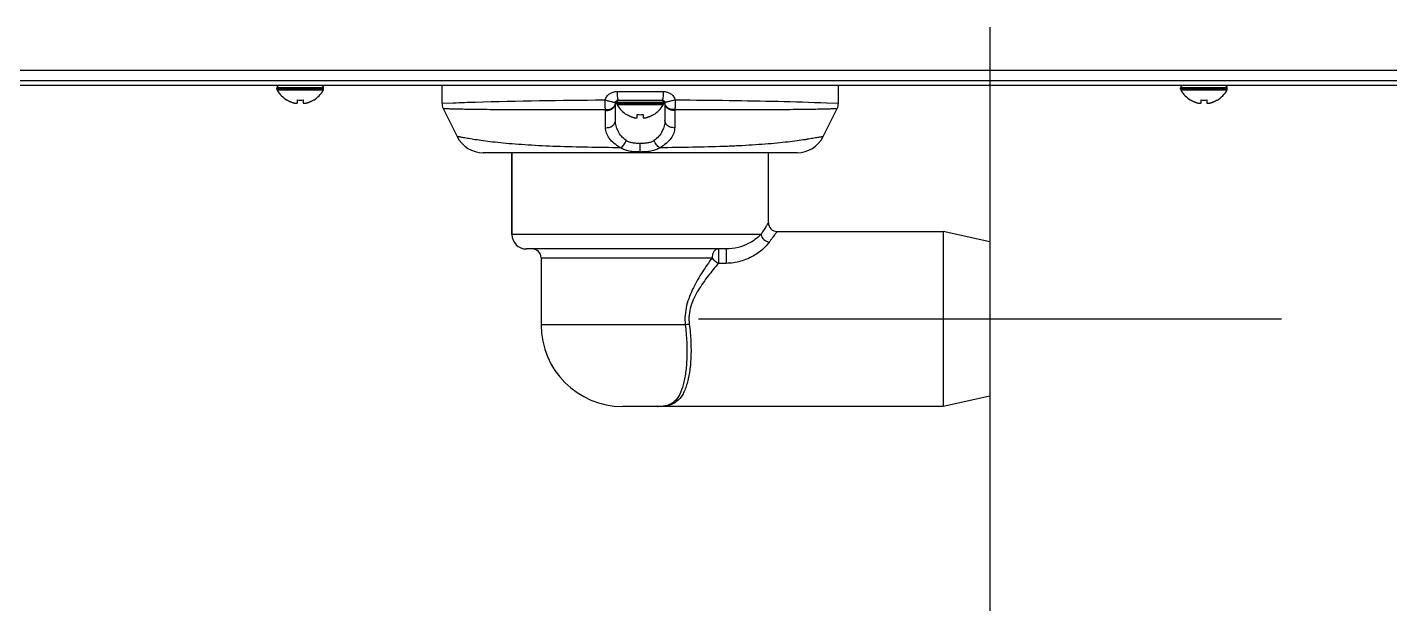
# Model space of a CAD drawing. Header units: millimetres. Extents: x -1319 to 3519, y -1539 to 2345.
# Drawn here: x -1064.3 to -830.6, y -250.1 to -150.1 of the extents above; entities that cross this region are included whole.
import ezdxf

# ---------------------------------------------------------------- set-up
doc = ezdxf.new("R2010")
doc.units = ezdxf.units.MM
doc.header["$LTSCALE"] = 65.395
doc.layers.get('0').update_dxf_attribs({"linetype": 'CONTINUOUS'})

msp = doc.modelspace()

# ---------------------------------------------------------------- linework, layer by layer
at = {"color": 6}
for p, q in [((-899.14, -150.13), (-899.14, -250.13)), ((-949.14, -200.13), (-849.14, -200.13))]:
    msp.add_line(p, q, dxfattribs=at)
at = {"linetype": 'Continuous'}
for p, q in [((-431.74, -157.53), (-1190.14, -157.53)), ((-431.74, -160.13), (-1191.94, -160.13)), ((-432.09, -159.33), (-1189.8, -159.33)), ((-1013.44, -160.53), (-1021.44, -160.53)), ((-1021.44, -160.73), (-1021.44, -160.53)), ((-1013.44, -160.73), (-1021.44, -160.73)), ((-1013.5, -160.93), (-1021.39, -160.93)), ((-1013.44, -160.73), (-1013.44, -160.53)), ((-993.14, -160.13), (-993.14, -163.16)), ((-963.11, -161.13), (-955.18, -161.13)), ((-925.14, -163.16), (-925.14, -160.13)), ((-858.44, -160.53), (-866.44, -160.53)), ((-866.44, -160.73), (-866.44, -160.53)), ((-858.44, -160.73), (-866.44, -160.73)), ((-858.5, -160.93), (-866.39, -160.93)), ((-858.44, -160.73), (-858.44, -160.53)), ((-1019.74, -162.61), (-1019.74, -162.58)), ((-1017.94, -163.13), (-1017.94, -162.58)), ((-1016.94, -162.58), (-1016.94, -163.13)), ((-1015.14, -162.58), (-1015.14, -162.61)), ((-993.14, -163.16), (-991.19, -163.08)), ((-991.19, -163.08), (-991.14, -163.08)), ((-965.4, -162.58), (-965.14, -162.58)), ((-963.14, -163.13), (-963.39, -163.13)), ((-963.39, -166.09), (-963.39, -163.13)), ((-955.14, -163.03), (-963.14, -163.03)), ((-963.14, -163.23), (-963.14, -163.03)), ((-955.14, -163.23), (-963.14, -163.23)), ((-955.2, -163.43), (-963.09, -163.43)), ((-962.89, -162.63), (-955.39, -162.63)), ((-962.74, -162.63), (-955.54, -162.63)), ((-955.14, -163.23), (-955.14, -163.03)), ((-954.89, -163.13), (-955.14, -163.13)), ((-954.89, -163.13), (-954.89, -166.09)), ((-953.15, -162.58), (-952.89, -162.58)), ((-927.12, -163.08), (-927.07, -163.08)), ((-927.07, -163.08), (-925.14, -163.16)), ((-864.74, -162.61), (-864.74, -162.58)), ((-862.94, -163.13), (-862.94, -162.58)), ((-861.94, -162.58), (-861.94, -163.13)), ((-860.14, -162.58), (-860.14, -162.61)), ((-992.93, -164.05), (-990.52, -168.87)), ((-961.44, -165.11), (-961.44, -165.08)), ((-959.64, -165.63), (-959.64, -165.08)), ((-958.64, -165.08), (-958.64, -165.63)), ((-956.84, -165.08), (-956.84, -165.11)), ((-927.76, -168.87), (-925.35, -164.05)), ((-959.14, -171.63), (-959.14, -170.05)), ((-932.23, -171.63), (-986.05, -171.63)), ((-981.14, -185.63), (-981.14, -171.63)), ((-981.14, -171.63), (-981.14, -185.63)), ((-937.14, -183.63), (-937.14, -171.63)), ((-937.14, -183.63), (-937.14, -171.63)), ((-938.41, -185.63), (-981.14, -185.63)), ((-935.64, -185.13), (-907.14, -185.13)), ((-899.14, -186.88), (-907.14, -185.13)), ((-907.14, -185.13), (-907.14, -215.13)), ((-899.14, -186.88), (-899.14, -213.38)), ((-944.37, -188.13), (-978.64, -188.13)), ((-945.72, -188.13), (-945.72, -190.59)), ((-944.37, -188.13), (-944.37, -190.59)), ((-976.14, -189.63), (-946.8, -189.63)), ((-976.14, -189.63), (-976.14, -201.13)), ((-944.37, -190.59), (-945.72, -190.59)), ((-951.4, -201.13), (-976.14, -201.13)), ((-899.14, -213.38), (-907.14, -215.13)), ((-907.14, -215.13), (-962.14, -215.13)), ((-956.14, -215.13), (-956.14, -215.13)), ((-956.14, -215.13), (-956.14, -215.13))]:
    msp.add_line(p, q, dxfattribs=at)
for centre, radius, start, end in [((-1021.04, -160.53), 0.4, 90, 180), ((-1021.04, -160.73), 0.4, 180, 210.3012), ((-1017.24, -158.51), 4.8, 210.3012, 238.5421), ((-1017.64, -158.51), 4.8, 301.4579, 329.6988), ((-1013.84, -160.53), 0.4, 0, 90), ((-1013.84, -160.73), 0.4, 329.6988, 360), ((-866.04, -160.53), 0.4, 90, 180), ((-866.04, -160.73), 0.4, 180, 210.3012), ((-862.24, -158.51), 4.8, 210.3012, 238.5421), ((-862.64, -158.51), 4.8, 301.4579, 329.6988), ((-858.84, -160.53), 0.4, 0, 90), ((-858.84, -160.73), 0.4, 329.6988, 360), ((-1017.26, -158.52), 4.75, 238.4659, 241.0313), ((-1017.26, -158.53), 4.75, 241.0316, 241.9926), ((-1017.26, -158.53), 4.75, 241.9926, 243.3187), ((-1017.26, -158.53), 4.74, 243.3188, 244.4598), ((-1017.26, -158.54), 4.74, 244.4598, 245.4278), ((-1017.26, -158.54), 4.73, 245.4278, 246.6825), ((-1017.27, -158.55), 4.73, 246.6826, 247.4526), ((-1017.27, -158.55), 4.72, 247.4524, 248.9975), ((-1017.27, -158.56), 4.72, 248.9977, 249.4819), ((-1017.28, -158.57), 4.7, 249.4813, 251.5344), ((-1017.28, -158.59), 4.68, 251.535, 252.6227), ((-1017.29, -158.6), 4.67, 252.6228, 253.6051), ((-1017.3, -158.63), 4.64, 253.6036, 255.6824), ((-1018.19, -161.14), 2.01, 262.7256, 264.8598), ((-1018.19, -161.16), 1.98, 264.8627, 265.7144), ((-1018.19, -161.17), 1.97, 265.714, 266.9766), ((-1018.19, -161.18), 1.96, 266.9771, 268.0037), ((-1018.19, -161.19), 1.95, 268.0037, 269.0738), ((-1018.19, -161.19), 1.95, 269.0741, 270.1995), ((-1018.19, -161.19), 1.95, 270.1995, 271.1541), ((-1018.19, -161.19), 1.95, 271.1545, 272.3767), ((-1018.19, -161.18), 1.96, 272.3765, 273.2159), ((-1018.19, -161.17), 1.97, 273.2167, 274.6016), ((-1018.19, -161.16), 1.98, 274.6009, 275.2558), ((-1018.2, -161.14), 2.01, 275.2585, 277.2741), ((-1017.44, -158.82), 3.79, 262.4013, 269.9911), ((-1017.44, -158.82), 3.79, 270.0089, 277.5987), ((-1016.69, -161.14), 2.01, 262.7259, 264.7415), ((-1016.69, -161.16), 1.98, 264.7442, 265.3991), ((-1016.69, -161.17), 1.97, 265.3984, 266.7833), ((-1016.69, -161.18), 1.96, 266.7841, 267.6235), ((-1016.69, -161.19), 1.96, 267.6234, 268.8455), ((-1016.69, -161.19), 1.95, 268.8459, 270.9258), ((-1016.69, -161.19), 1.95, 270.9261, 271.9964), ((-1016.69, -161.18), 1.96, 271.9964, 273.0228), ((-1016.69, -161.17), 1.97, 273.0233, 274.286), ((-1016.69, -161.16), 1.98, 274.2856, 275.1372), ((-1016.7, -161.14), 2.01, 275.1401, 277.2744), ((-1017.59, -158.63), 4.64, 284.3176, 286.3964), ((-1017.6, -158.6), 4.67, 286.3949, 287.3772), ((-1017.6, -158.59), 4.68, 287.3773, 288.465), ((-1017.61, -158.57), 4.7, 288.4656, 290.5187), ((-1017.61, -158.56), 4.72, 290.5181, 291.0023), ((-1017.62, -158.55), 4.72, 291.0025, 292.5476), ((-1017.62, -158.55), 4.73, 292.5474, 293.3174), ((-1017.62, -158.54), 4.73, 293.3175, 294.5722), ((-1017.62, -158.54), 4.74, 294.5722, 295.5402), ((-1017.62, -158.53), 4.74, 295.5402, 296.6812), ((-1017.63, -158.53), 4.75, 296.6813, 298.0074), ((-1017.63, -158.53), 4.75, 298.0074, 298.9684), ((-1017.63, -158.52), 4.75, 298.9687, 301.5341), ((-991.14, -163.16), 2, 180, 206.5651), ((-962.89, -163.13), 0.5, 90, 180), ((-964.42, -163.02), 1.03, 354.0374, 355.9341), ((-962.74, -163.03), 0.4, 90, 180), ((-962.74, -163.23), 0.4, 180, 210.3012), ((-958.94, -161.01), 4.8, 210.3012, 238.5421), ((-959.34, -161.01), 4.8, 301.4579, 329.6988), ((-955.54, -163.03), 0.4, 0, 90), ((-955.39, -163.13), 0.5, 0, 90), ((-955.54, -163.23), 0.4, 329.6988, 360), ((-953.87, -163.02), 1.03, 184.0652, 185.9617), ((-927.14, -163.16), 2, 333.4349, 0), ((-862.26, -158.52), 4.75, 238.4659, 241.0313), ((-862.26, -158.53), 4.75, 241.0316, 241.9926), ((-862.26, -158.53), 4.75, 241.9926, 243.3187), ((-862.26, -158.53), 4.74, 243.3188, 244.4598), ((-862.26, -158.54), 4.74, 244.4598, 245.4278), ((-862.26, -158.54), 4.73, 245.4278, 246.6825), ((-862.27, -158.55), 4.73, 246.6826, 247.4526), ((-862.27, -158.55), 4.72, 247.4524, 248.9975), ((-862.27, -158.56), 4.72, 248.9977, 249.4819), ((-862.28, -158.57), 4.7, 249.4813, 251.5344), ((-862.28, -158.59), 4.68, 251.535, 252.6227), ((-862.29, -158.6), 4.67, 252.6228, 253.6051), ((-862.3, -158.63), 4.64, 253.6036, 255.6824), ((-863.19, -161.14), 2.01, 262.7256, 264.8598), ((-863.19, -161.16), 1.98, 264.8627, 265.7144), ((-863.19, -161.17), 1.97, 265.714, 266.9766), ((-863.19, -161.18), 1.96, 266.9771, 268.0037), ((-863.19, -161.19), 1.95, 268.0037, 269.0738), ((-863.19, -161.19), 1.95, 269.0741, 270.1995), ((-863.19, -161.19), 1.95, 270.1995, 271.1541), ((-863.19, -161.19), 1.95, 271.1545, 272.3767), ((-863.19, -161.18), 1.96, 272.3765, 273.2159), ((-863.19, -161.17), 1.97, 273.2167, 274.6016), ((-863.19, -161.16), 1.98, 274.6009, 275.2558), ((-863.2, -161.14), 2.01, 275.2585, 277.2741), ((-862.44, -158.82), 3.79, 262.4013, 269.9911), ((-862.44, -158.82), 3.79, 270.0089, 277.5987), ((-861.69, -161.14), 2.01, 262.7259, 264.7415), ((-861.69, -161.16), 1.98, 264.7442, 265.3991), ((-861.69, -161.17), 1.97, 265.3984, 266.7833), ((-861.69, -161.18), 1.96, 266.7841, 267.6235), ((-861.69, -161.19), 1.96, 267.6234, 268.8455), ((-861.69, -161.19), 1.95, 268.8459, 270.9258), ((-861.69, -161.19), 1.95, 270.9261, 271.9964), ((-861.69, -161.18), 1.96, 271.9964, 273.0228), ((-861.69, -161.17), 1.97, 273.0233, 274.286), ((-861.69, -161.16), 1.98, 274.2856, 275.1372), ((-861.7, -161.14), 2.01, 275.1401, 277.2744), ((-862.59, -158.63), 4.64, 284.3176, 286.3964), ((-862.6, -158.6), 4.67, 286.3949, 287.3772), ((-862.6, -158.59), 4.68, 287.3773, 288.465), ((-862.61, -158.57), 4.7, 288.4656, 290.5187), ((-862.61, -158.56), 4.72, 290.5181, 291.0023), ((-862.62, -158.55), 4.72, 291.0025, 292.5476), ((-862.62, -158.55), 4.73, 292.5474, 293.3174), ((-862.62, -158.54), 4.73, 293.3175, 294.5722), ((-862.62, -158.54), 4.74, 294.5722, 295.5402), ((-862.62, -158.53), 4.74, 295.5402, 296.6812), ((-862.63, -158.53), 4.75, 296.6813, 298.0074), ((-862.63, -158.53), 4.75, 298.0074, 298.9684), ((-862.63, -158.52), 4.75, 298.9687, 301.5341), ((-963.13, -164.37), 1.94, 175.8774, 180.0644), ((-958.96, -161.02), 4.75, 238.4659, 241.0313), ((-958.96, -161.03), 4.75, 241.0316, 241.9926), ((-958.96, -161.03), 4.75, 241.9926, 243.3187), ((-958.96, -161.03), 4.74, 243.3188, 244.4598), ((-958.96, -161.04), 4.74, 244.4598, 245.4278), ((-958.96, -161.04), 4.73, 245.4278, 246.6825), ((-958.97, -161.05), 4.73, 246.6826, 247.4526), ((-958.97, -161.05), 4.72, 247.4524, 248.9975), ((-958.97, -161.06), 4.72, 248.9977, 249.4819), ((-958.98, -161.07), 4.7, 249.4813, 251.5344), ((-958.98, -161.09), 4.68, 251.535, 252.6227), ((-958.99, -161.1), 4.67, 252.6228, 253.6051), ((-959, -161.13), 4.64, 253.6036, 255.6824), ((-959.89, -163.64), 2.01, 262.7256, 264.8598), ((-959.89, -163.66), 1.98, 264.8627, 265.7144), ((-959.89, -163.67), 1.97, 265.714, 266.9766), ((-959.89, -163.68), 1.96, 266.9771, 268.0037), ((-959.89, -163.69), 1.95, 268.0037, 269.0738), ((-959.89, -163.69), 1.95, 269.0741, 270.1995), ((-959.89, -163.69), 1.95, 270.1995, 271.1541), ((-959.89, -163.69), 1.95, 271.1545, 272.3767), ((-959.89, -163.68), 1.96, 272.3765, 273.2159), ((-959.89, -163.67), 1.97, 273.2167, 274.6016), ((-959.89, -163.66), 1.98, 274.6009, 275.2558), ((-959.9, -163.64), 2.01, 275.2585, 277.2741), ((-959.14, -161.32), 3.79, 262.4013, 269.9911), ((-959.14, -161.32), 3.79, 270.0089, 277.5987), ((-958.39, -163.64), 2.01, 262.7259, 264.7415), ((-958.39, -163.66), 1.98, 264.7442, 265.3991), ((-958.39, -163.67), 1.97, 265.3984, 266.7833), ((-958.39, -163.68), 1.96, 266.7841, 267.6235), ((-958.39, -163.69), 1.96, 267.6234, 268.8455), ((-958.39, -163.69), 1.95, 268.8459, 270.9258), ((-958.39, -163.69), 1.95, 270.9261, 271.9964), ((-958.39, -163.68), 1.96, 271.9964, 273.0228), ((-958.39, -163.67), 1.97, 273.0233, 274.286), ((-958.39, -163.66), 1.98, 274.2856, 275.1372), ((-958.4, -163.64), 2.01, 275.1401, 277.2744), ((-959.29, -161.13), 4.64, 284.3176, 286.3964), ((-959.3, -161.1), 4.67, 286.3949, 287.3772), ((-959.3, -161.09), 4.68, 287.3773, 288.465), ((-959.31, -161.07), 4.7, 288.4656, 290.5187), ((-959.31, -161.06), 4.72, 290.5181, 291.0023), ((-959.32, -161.05), 4.72, 291.0025, 292.5476), ((-959.32, -161.05), 4.73, 292.5474, 293.3174), ((-959.32, -161.04), 4.73, 293.3175, 294.5722), ((-959.32, -161.04), 4.74, 294.5722, 295.5402), ((-959.32, -161.03), 4.74, 295.5402, 296.6812), ((-959.33, -161.03), 4.75, 296.6813, 298.0074), ((-959.33, -161.03), 4.75, 298.0074, 298.9684), ((-959.33, -161.02), 4.75, 298.9687, 301.5341), ((-955.15, -164.37), 1.94, 359.9431, 4.1302), ((-986.05, -166.63), 5, 206.565, 270), ((-932.23, -166.63), 5, 270, 333.435), ((-935.64, -183.63), 1.5, 179.9997, 270.0002), ((-978.64, -185.63), 2.5, 180, 270), ((-977.64, -189.63), 1.5, 0, 90), ((-944.78, -189.63), 2.02, 174.2501, 179.9812), ((-962.14, -201.13), 14, 180, 270), ((-948.16, -222.83), 21.94, 96.6794, 98.4795), ((-956.14, -201.47), 13.66, 270.0014, 270.1743), ((-956.14, -198.74), 16.39, 270.0003, 270.1257)]:
    msp.add_arc(centre, radius, start, end, dxfattribs=at)
for points, knots in [([(-965.14, -162.58), (-965.07, -162.36), (-964.87, -161.96), (-964.38, -161.49), (-963.77, -161.2), (-963.33, -161.13), (-963.11, -161.13)], [0, 0, 0, 0, 0.251155, 0.501038, 0.750347, 1, 1, 1, 1]), ([(-963.11, -161.13), (-963.11, -161.32), (-963.1, -161.68), (-963.06, -162.14), (-963, -162.44), (-962.95, -162.59), (-962.91, -162.63), (-962.89, -162.63)], [0, 0, 0, 0, 0.372682, 0.689836, 0.905667, 0.966947, 1, 1, 1, 1]), ([(-955.18, -161.13), (-955.18, -161.32), (-955.19, -161.68), (-955.23, -162.14), (-955.28, -162.44), (-955.34, -162.59), (-955.37, -162.63), (-955.39, -162.63)], [0, 0, 0, 0, 0.372682, 0.689836, 0.905667, 0.966947, 1, 1, 1, 1]), ([(-955.18, -161.13), (-954.96, -161.13), (-954.51, -161.2), (-953.9, -161.49), (-953.42, -161.96), (-953.21, -162.36), (-953.15, -162.58)], [0, 0, 0, 0, 0.249653, 0.498962, 0.748845, 1, 1, 1, 1]), ([(-991.14, -163.08), (-989.91, -163.03), (-981.33, -162.74), (-972.75, -162.62), (-965.4, -162.58)], [0, 0, 0, 0, 0.143107, 1, 1, 1, 1]), ([(-965.07, -164.23), (-965.12, -163.99), (-965.17, -163.44), (-965.16, -162.89), (-965.14, -162.58)], [0, 0, 0, 0, 0.436731, 1, 1, 1, 1]), ([(-965.14, -162.58), (-964.93, -162.64), (-964.61, -162.73), (-964.21, -162.84), (-963.94, -162.9), (-963.72, -162.95), (-963.56, -162.98), (-963.47, -163), (-963.42, -163), (-963.39, -163), (-963.37, -163), (-963.37, -162.99)], [0, 0, 0, 0, 0.363518, 0.535495, 0.689644, 0.818343, 0.915363, 0.950528, 0.97624, 0.992425, 1, 1, 1, 1]), ([(-965.07, -164.37), (-964.86, -164.39), (-964.44, -164.36), (-963.89, -164.1), (-963.49, -163.68), (-963.39, -163.31), (-963.39, -163.13)], [0, 0, 0, 0, 0.270379, 0.530725, 0.772739, 1, 1, 1, 1]), ([(-965.07, -164.23), (-964.87, -164.25), (-964.47, -164.23), (-963.93, -164.02), (-963.54, -163.64), (-963.41, -163.3), (-963.39, -163.13)], [0, 0, 0, 0, 0.270009, 0.529557, 0.771752, 1, 1, 1, 1]), ([(-953.15, -162.58), (-953.36, -162.64), (-953.67, -162.73), (-954.07, -162.84), (-954.34, -162.9), (-954.57, -162.95), (-954.72, -162.98), (-954.82, -163), (-954.87, -163), (-954.89, -163), (-954.91, -163), (-954.91, -162.99)], [0, 0, 0, 0, 0.363522, 0.535498, 0.689646, 0.818343, 0.915363, 0.950528, 0.97624, 0.992425, 1, 1, 1, 1]), ([(-953.22, -164.23), (-953.41, -164.25), (-953.81, -164.23), (-954.35, -164.02), (-954.75, -163.64), (-954.87, -163.3), (-954.89, -163.13)], [0, 0, 0, 0, 0.27001, 0.529557, 0.771751, 1, 1, 1, 1]), ([(-953.21, -164.37), (-953.42, -164.39), (-953.84, -164.36), (-954.4, -164.1), (-954.79, -163.68), (-954.89, -163.31), (-954.89, -163.13)], [0, 0, 0, 0, 0.270379, 0.530725, 0.772739, 1, 1, 1, 1]), ([(-953.15, -162.58), (-953.12, -162.89), (-953.11, -163.44), (-953.16, -163.99), (-953.22, -164.23)], [0, 0, 0, 0, 0.563272, 1, 1, 1, 1]), ([(-952.89, -162.58), (-949.88, -162.59), (-941.29, -162.67), (-932.7, -162.87), (-927.12, -163.08)], [0, 0, 0, 0, 0.34994, 1, 1, 1, 1]), ([(-992.93, -164.05), (-992.93, -164.06), (-992.92, -164.05), (-992.91, -164.05), (-992.9, -164.05), (-992.86, -164.06), (-992.82, -164.06), (-992.75, -164.06), (-992.64, -164.06), (-992.47, -164.07), (-992.23, -164.07), (-991.92, -164.08), (-991.56, -164.09), (-991.15, -164.1), (-990.68, -164.11), (-989.94, -164.13), (-988.88, -164.15), (-987.43, -164.17), (-985.76, -164.19), (-983.87, -164.21), (-981.76, -164.22), (-979.43, -164.23), (-975.93, -164.24), (-971.11, -164.23), (-967.15, -164.23), (-965.07, -164.23)], [0, 0, 0, 0, 0.000246, 0.000554, 0.000985, 0.002217, 0.003941, 0.006159, 0.00887, 0.015775, 0.02466, 0.03553, 0.048392, 0.063251, 0.080114, 0.098987, 0.142781, 0.194656, 0.254608, 0.322585, 0.398483, 0.482115, 0.573189, 0.775718, 1, 1, 1, 1]), ([(-953.22, -164.23), (-951.13, -164.23), (-947.17, -164.23), (-942.36, -164.24), (-938.85, -164.23), (-936.53, -164.22), (-934.41, -164.21), (-932.52, -164.19), (-930.85, -164.17), (-929.41, -164.15), (-928.19, -164.12), (-927.31, -164.1), (-926.72, -164.09), (-926.36, -164.08), (-926.06, -164.07), (-925.81, -164.07), (-925.64, -164.06), (-925.53, -164.06), (-925.47, -164.06), (-925.42, -164.06), (-925.38, -164.05), (-925.36, -164.05), (-925.36, -164.05), (-925.35, -164.05)], [0, 0, 0, 0, 0.22428, 0.426813, 0.517891, 0.601525, 0.677423, 0.745403, 0.805354, 0.857228, 0.901021, 0.936755, 0.951614, 0.964475, 0.975344, 0.984228, 0.991132, 0.993843, 0.99606, 0.997784, 0.999015, 0.999754, 1, 1, 1, 1]), ([(-965.07, -167.33), (-964.86, -167.35), (-964.44, -167.32), (-963.88, -167.06), (-963.49, -166.63), (-963.39, -166.27), (-963.39, -166.09)], [0, 0, 0, 0, 0.270436, 0.530776, 0.772762, 1, 1, 1, 1]), ([(-962.48, -170.78), (-962.88, -170.57), (-963.59, -170.11), (-964.42, -169.24), (-964.94, -168.31), (-965.07, -167.64), (-965.07, -167.33)], [0, 0, 0, 0, 0.297149, 0.559141, 0.790551, 1, 1, 1, 1]), ([(-961.54, -169.54), (-962.12, -169.12), (-963.03, -168.06), (-963.39, -166.71), (-963.39, -166.09)], [0, 0, 0, 0, 0.533739, 1, 1, 1, 1]), ([(-954.89, -166.09), (-954.89, -166.71), (-955.25, -168.06), (-956.16, -169.12), (-956.74, -169.54)], [0, 0, 0, 0, 0.466261, 1, 1, 1, 1]), ([(-953.22, -167.33), (-953.22, -167.64), (-953.35, -168.31), (-953.87, -169.24), (-954.69, -170.11), (-955.4, -170.57), (-955.8, -170.78)], [0, 0, 0, 0, 0.209447, 0.44086, 0.702851, 1, 1, 1, 1]), ([(-953.22, -167.33), (-953.42, -167.35), (-953.84, -167.32), (-954.4, -167.06), (-954.79, -166.63), (-954.89, -166.27), (-954.89, -166.09)], [0, 0, 0, 0, 0.270436, 0.530776, 0.772761, 1, 1, 1, 1]), ([(-962.48, -170.78), (-964.36, -170.77), (-968.03, -170.72), (-973.33, -170.59), (-977.48, -170.39), (-980.53, -170.18), (-982.55, -170), (-984.37, -169.81), (-985.98, -169.61), (-987.34, -169.41), (-988.32, -169.26), (-988.99, -169.14), (-989.39, -169.07), (-989.73, -169.01), (-990.01, -168.96), (-990.23, -168.92), (-990.37, -168.9), (-990.45, -168.88), (-990.49, -168.87), (-990.51, -168.87), (-990.52, -168.87), (-990.52, -168.87)], [0, 0, 0, 0, 0.200474, 0.390811, 0.564779, 0.643695, 0.716198, 0.781535, 0.839025, 0.888116, 0.928437, 0.945244, 0.959801, 0.972105, 0.98216, 0.989971, 0.995545, 0.997494, 0.998886, 0.999722, 1, 1, 1, 1]), ([(-962.48, -170.78), (-962.27, -170.65), (-961.89, -170.27), (-961.64, -169.8), (-961.54, -169.54)], [0, 0, 0, 0, 0.468716, 1, 1, 1, 1]), ([(-959.14, -170.05), (-959.36, -170.05), (-959.79, -170.03), (-960.43, -169.97), (-961.02, -169.83), (-961.38, -169.65), (-961.54, -169.54)], [0, 0, 0, 0, 0.263146, 0.520098, 0.765825, 1, 1, 1, 1]), ([(-956.74, -169.54), (-956.9, -169.65), (-957.26, -169.83), (-957.86, -169.97), (-958.49, -170.03), (-958.92, -170.05), (-959.14, -170.05)], [0, 0, 0, 0, 0.234173, 0.479901, 0.736854, 1, 1, 1, 1]), ([(-955.8, -170.78), (-956.01, -170.65), (-956.39, -170.27), (-956.65, -169.8), (-956.74, -169.54)], [0, 0, 0, 0, 0.468708, 1, 1, 1, 1]), ([(-927.76, -168.87), (-927.76, -168.86), (-927.77, -168.87), (-927.78, -168.87), (-927.8, -168.87), (-927.83, -168.88), (-927.89, -168.89), (-927.96, -168.9), (-928.08, -168.93), (-928.27, -168.96), (-928.55, -169.01), (-928.89, -169.07), (-929.3, -169.14), (-929.76, -169.22), (-930.29, -169.31), (-931.12, -169.44), (-932.31, -169.61), (-933.91, -169.81), (-935.73, -170), (-937.76, -170.18), (-939.97, -170.33), (-942.33, -170.46), (-945.75, -170.61), (-950.25, -170.72), (-953.92, -170.77), (-955.8, -170.78)], [0, 0, 0, 0, 0.000278, 0.000626, 0.001113, 0.002505, 0.004455, 0.006962, 0.010028, 0.017839, 0.027894, 0.040198, 0.054754, 0.071561, 0.09061, 0.111882, 0.160973, 0.218462, 0.283799, 0.356301, 0.435216, 0.519769, 0.609186, 0.799522, 1, 1, 1, 1]), ([(-959.14, -171.51), (-959.46, -171.51), (-960.08, -171.49), (-960.98, -171.39), (-961.79, -171.18), (-962.27, -170.93), (-962.48, -170.78)], [0, 0, 0, 0, 0.275621, 0.536586, 0.776528, 1, 1, 1, 1]), ([(-955.8, -170.78), (-956.01, -170.93), (-956.49, -171.18), (-957.31, -171.39), (-958.2, -171.49), (-958.82, -171.51), (-959.14, -171.51)], [0, 0, 0, 0, 0.22347, 0.463413, 0.724378, 1, 1, 1, 1]), ([(-937.14, -183.63), (-937.14, -183.63), (-937.15, -183.64), (-937.17, -183.67), (-937.2, -183.71), (-937.25, -183.8), (-937.35, -183.95), (-937.5, -184.17), (-937.68, -184.46), (-937.99, -184.95), (-938.24, -185.35), (-938.41, -185.63)], [0, 0, 0, 0, 0.004232, 0.016859, 0.037823, 0.067067, 0.149934, 0.264147, 0.408164, 0.580162, 1, 1, 1, 1]), ([(-938.41, -185.63), (-939.05, -186.28), (-940.31, -187.17), (-942.38, -187.95), (-943.69, -188.13), (-944.37, -188.13)], [0, 0, 0, 0, 0.410602, 0.689298, 1, 1, 1, 1]), ([(-937, -186.95), (-937.32, -187.39), (-938.16, -188.3), (-939.81, -189.46), (-941.94, -190.34), (-943.55, -190.59), (-944.37, -190.59)], [0, 0, 0, 0, 0.192049, 0.43439, 0.709531, 1, 1, 1, 1]), ([(-938.41, -185.63), (-938.36, -185.96), (-937.99, -186.58), (-937.34, -186.9), (-937, -186.95)], [0, 0, 0, 0, 0.49008, 1, 1, 1, 1]), ([(-935.64, -185.13), (-935.64, -185.13), (-935.65, -185.14), (-935.67, -185.16), (-935.7, -185.2), (-935.74, -185.26), (-935.79, -185.32), (-935.88, -185.44), (-936.02, -185.62), (-936.22, -185.88), (-936.45, -186.2), (-936.72, -186.56), (-936.9, -186.81), (-937, -186.95)], [0, 0, 0, 0, 0.004227, 0.016842, 0.037787, 0.067005, 0.1044, 0.149808, 0.263956, 0.407929, 0.579926, 0.778009, 1, 1, 1, 1]), ([(-945.72, -188.13), (-945.85, -188.13), (-946.13, -188.2), (-946.46, -188.5), (-946.7, -188.92), (-946.78, -189.26), (-946.79, -189.43)], [0, 0, 0, 0, 0.215404, 0.450766, 0.714494, 1, 1, 1, 1]), ([(-946.8, -189.63), (-947.38, -190.43), (-948.53, -192.1), (-949.83, -194.32), (-950.7, -196.26), (-951.21, -197.83), (-951.48, -199.46), (-951.46, -200.58), (-951.4, -201.13)], [0, 0, 0, 0, 0.233064, 0.480434, 0.608077, 0.737677, 0.868626, 1, 1, 1, 1]), ([(-945.72, -190.59), (-946.32, -191.29), (-947.53, -192.76), (-948.93, -194.73), (-949.9, -196.49), (-950.48, -197.93), (-950.8, -199.46), (-950.78, -200.52), (-950.72, -201.04)], [0, 0, 0, 0, 0.232719, 0.479637, 0.607182, 0.736875, 0.868163, 1, 1, 1, 1]), ([(-946.8, -189.63), (-946.75, -189.73), (-946.6, -189.93), (-946.34, -190.18), (-946.04, -190.41), (-945.83, -190.53), (-945.72, -190.59)], [0, 0, 0, 0, 0.23802, 0.491156, 0.749157, 1, 1, 1, 1]), ([(-950.72, -201.04), (-950.59, -202.01), (-950.42, -203.92), (-950.4, -206.69), (-950.62, -209.19), (-951.01, -211.06), (-951.47, -212.32), (-951.98, -213.33), (-952.67, -214.17), (-953.54, -214.71), (-954.29, -214.97), (-955.16, -215.11), (-955.77, -215.13), (-956.11, -215.13)], [0, 0, 0, 0, 0.17122, 0.333526, 0.480726, 0.608276, 0.664143, 0.714978, 0.804868, 0.847773, 0.892561, 0.942242, 1, 1, 1, 1]), ([(-951.4, -201.13), (-951.28, -202.1), (-951.13, -203.99), (-951.1, -206.73), (-951.29, -209.21), (-951.68, -211.33), (-952.28, -213.05), (-953.05, -214.15), (-953.83, -214.7), (-954.49, -214.97), (-955.26, -215.11), (-955.81, -215.13), (-956.1, -215.13)], [0, 0, 0, 0, 0.175592, 0.342031, 0.492928, 0.62336, 0.731179, 0.819479, 0.860065, 0.901499, 0.946971, 1, 1, 1, 1])]:
    msp.add_open_spline(points, degree=3, knots=knots, dxfattribs=at)
for points in [[(-965.07, -167.33), (-965.07, -166.34), (-965.07, -165.36), (-965.07, -164.37)], [(-953.21, -164.37), (-953.21, -165.36), (-953.21, -166.34), (-953.22, -167.33)]]:
    msp.add_open_spline(points, degree=3, dxfattribs=at)

doc.saveas('drawing.dxf')
